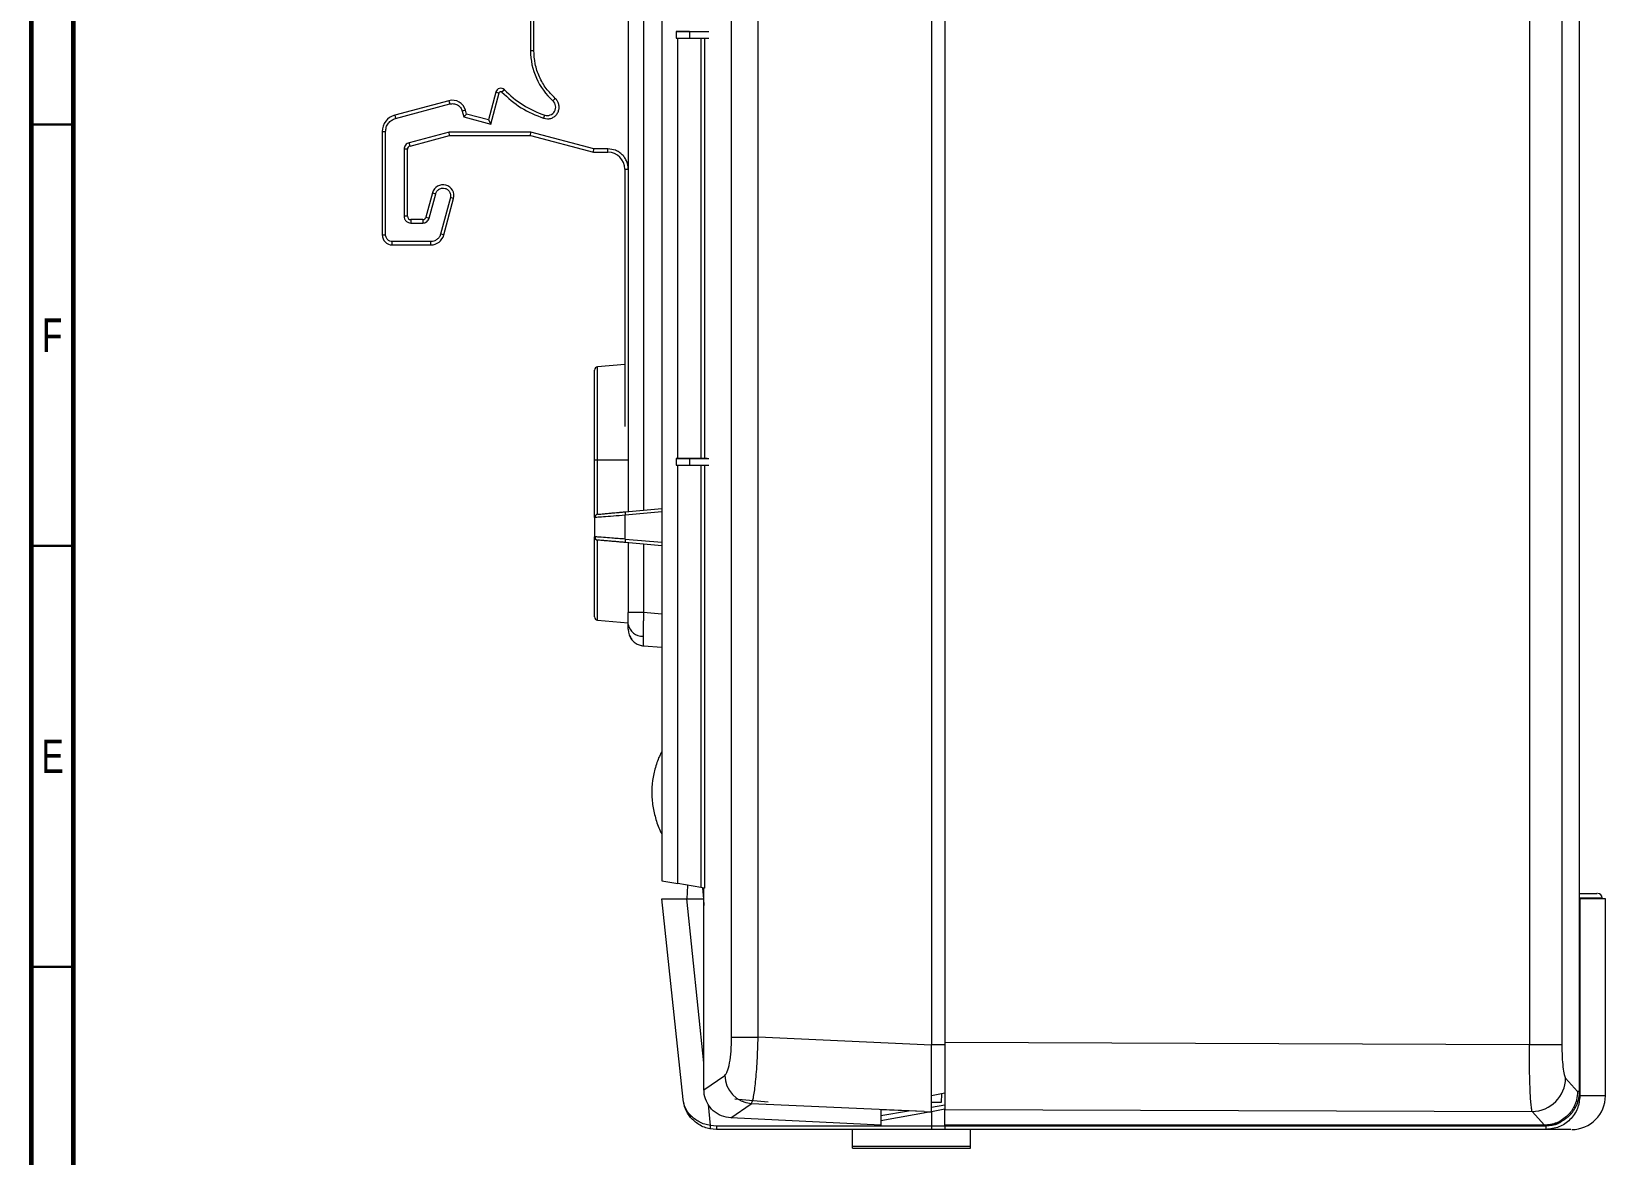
# Model space of a CAD drawing. Header units: millimetres. Extents: x 15 to 1184, y 5 to 836.
# Drawn here: x 15 to 201.8, y 198.2 to 331.5 of the extents above; entities that cross this region are included whole.
import ezdxf

# ---------------------------------------------------------------- set-up
doc = ezdxf.new("R2010")
doc.units = ezdxf.units.MM
doc.styles.add('SLDTEXTSTYLE0', font='TXT', dxfattribs={"width": 0.75})

msp = doc.modelspace()

# ---------------------------------------------------------------- linework, layer by layer
at = {"color": 7, "linetype": 'Continuous', "lineweight": 60}
for p, q in [((15, 5), (15, 836)), ((20, 10), (20, 831))]:
    msp.add_line(p, q, dxfattribs=at)
at = {"color": 7, "linetype": 'Continuous', "lineweight": 15}
for p, q in [((198.74, 205.7), (198.74, 504.7)), ((121.83, 499.19), (121.83, 211.2)), ((123.43, 498.89), (123.43, 211.51)), ((192.79, 499.13), (192.79, 211.27)), ((196.65, 499.13), (196.65, 211.27)), ((98.1, 212.15), (98.1, 498.25)), ((101.25, 212.15), (101.25, 498.25)), ((89.83, 479.67), (89.83, 230.73)), ((85.83, 430.59), (85.83, 274.55)), ((87.66, 430.69), (87.66, 274.71)), ((74.23, 343.51), (74.23, 329.27)), ((74.63, 329.27), (74.63, 343.21)), ((91.54, 331.54), (93.11, 331.54)), ((91.54, 331.54), (91.54, 331.54)), ((93.11, 331.54), (91.54, 331.54)), ((91.54, 331.54), (91.54, 330.74)), ((91.54, 330.74), (93.11, 330.74)), ((93.11, 331.54), (95.4, 331.54)), ((93.11, 331.54), (93.11, 330.74)), ((93.11, 330.74), (95.4, 330.74)), ((74.23, 329.27), (74.63, 329.27)), ((64.55, 323.32), (58.11, 321.6)), ((64.55, 323.32), (64.65, 322.93)), ((70.12, 324.35), (69.23, 321.04)), ((69.51, 320.55), (70.51, 324.25)), ((70.12, 324.35), (70.51, 324.25)), ((71.13, 324.62), (70.84, 324.34)), ((76.9, 323.3), (77.17, 323.6)), ((58.11, 321.6), (58.22, 321.21)), ((58.22, 321.21), (64.65, 322.93)), ((66.51, 322.19), (66.12, 322.09)), ((66.12, 322.09), (66.31, 321.41)), ((66.63, 321.73), (66.31, 321.41)), ((66.31, 321.41), (69.51, 320.55)), ((66.63, 321.73), (66.51, 322.19)), ((69.23, 321.04), (66.63, 321.73)), ((75.91, 321.61), (75.79, 321.23)), ((56.63, 319.66), (56.63, 307.4)), ((56.63, 319.66), (57.03, 319.66)), ((57.03, 307.4), (57.03, 319.66)), ((64.57, 319.6), (59.82, 318.33)), ((74.28, 319.6), (64.57, 319.6)), ((64.62, 319.2), (64.57, 319.6)), ((69.23, 321.04), (69.51, 320.55)), ((74.23, 319.2), (74.28, 319.6)), ((81.75, 317.6), (74.28, 319.6)), ((75.79, 321.23), (76.23, 321.16)), ((59.93, 317.94), (59.82, 318.33)), ((59.93, 317.94), (64.62, 319.2)), ((64.62, 319.2), (74.23, 319.2)), ((74.23, 319.2), (81.7, 317.2)), ((59.23, 317.55), (59.23, 309.6)), ((59.63, 317.55), (59.23, 317.55)), ((59.63, 309.6), (59.63, 317.55)), ((81.7, 317.2), (81.75, 317.6)), ((81.7, 317.2), (83.43, 317.2)), ((83.43, 317.6), (81.75, 317.6)), ((83.43, 317.2), (83.43, 317.6)), ((85.43, 315.2), (85.43, 284.66)), ((85.43, 315.2), (85.83, 315.2)), ((62.6, 312.37), (61.82, 309.49)), ((62.21, 309.39), (62.98, 312.27)), ((62.6, 312.37), (62.98, 312.27)), ((64.72, 311.81), (63.56, 307.49)), ((63.95, 307.38), (65.11, 311.7)), ((65.11, 311.7), (64.72, 311.81)), ((59.63, 309.6), (59.23, 309.6)), ((61.44, 309.2), (60.03, 309.2)), ((60.03, 309.2), (60.03, 308.8)), ((60.03, 308.8), (61.44, 308.8)), ((61.44, 309.2), (61.44, 308.8)), ((61.82, 309.49), (62.21, 309.39)), ((56.63, 307.4), (57.03, 307.4)), ((62.4, 306.6), (57.83, 306.6)), ((57.83, 306.2), (57.83, 306.6)), ((62.4, 306.2), (62.4, 306.6)), ((63.95, 307.38), (63.56, 307.49)), ((57.83, 306.2), (62.4, 306.2)), ((85.43, 292.01), (82.2, 291.73)), ((81.83, 280.7), (82.2, 280.7)), ((81.83, 273.83), (81.83, 280.7)), ((82.2, 274.23), (82.2, 280.7)), ((82.2, 280.7), (85.83, 280.7)), ((91.54, 280.84), (93.11, 280.84)), ((91.54, 280.84), (91.54, 280.84)), ((93.11, 280.84), (91.54, 280.84)), ((91.54, 280.84), (91.54, 280.04)), ((93.11, 280.84), (95.41, 280.84)), ((95.19, 280.84), (93.11, 280.84)), ((93.11, 280.84), (93.11, 280.04)), ((91.54, 280.04), (93.11, 280.04)), ((93.11, 280.04), (95.41, 280.04)), ((85.48, 274.52), (89.83, 274.9)), ((81.83, 273.83), (81.83, 271.56)), ((85.48, 271.28), (85.48, 274.12)), ((81.96, 271.55), (81.83, 271.56)), ((89.83, 270.5), (85.48, 270.88)), ((85.83, 270.85), (85.83, 262.57)), ((87.66, 270.69), (87.66, 262.57)), ((82.2, 261.67), (85.83, 261.35)), ((87.66, 262.57), (85.83, 262.57)), ((87.66, 258.59), (87.44, 258.62)), ((89.83, 258.4), (87.66, 258.59)), ((89.83, 230.73), (91.73, 230.39)), ((94.43, 229.92), (91.73, 230.39)), ((92.83, 228.6), (92.92, 230.18)), ((94.9, 229.83), (94.43, 229.92)), ((94.63, 229.88), (94.75, 228.6)), ((94.82, 205.92), (94.82, 229.85)), ((92.34, 204.78), (89.83, 228.6)), ((89.83, 228.6), (92.77, 228.6)), ((92.77, 228.6), (94.75, 228.6)), ((94.75, 228.6), (94.82, 227.8)), ((198.79, 228.6), (198.74, 228.6)), ((198.79, 228.6), (198.79, 205.2)), ((201.83, 228.6), (198.79, 228.6)), ((201.43, 228.6), (201.43, 228.7)), ((201.83, 205.2), (201.83, 228.6)), ((98.1, 212.15), (101.25, 212.15)), ((121.83, 211.2), (101.25, 212.15)), ((121.83, 203.29), (121.83, 211.2)), ((192.79, 211.27), (123.43, 211.51)), ((123.43, 211.51), (123.43, 203.58)), ((196.65, 211.27), (192.79, 211.27)), ((94.82, 205.92), (97.28, 207.63)), ((197.1, 207.3), (198.52, 205.7)), ((198.74, 205.7), (198.52, 205.7)), ((98.02, 202.58), (100.44, 204.26)), ((98.48, 204.84), (102.43, 204.5)), ((120.94, 203.32), (100.44, 204.26)), ((123.43, 205.52), (121.83, 205.2)), ((122.98, 204.4), (121.83, 204.41)), ((121.83, 203.85), (123.43, 204.12)), ((123.03, 205.44), (122.98, 204.4)), ((115.83, 201.7), (98.02, 202.58)), ((115.83, 203.53), (115.83, 201.7)), ((120.94, 203.32), (115.83, 203.53)), ((115.83, 202.85), (119.11, 203.4)), ((121.74, 203.29), (115.83, 202.22)), ((123.43, 203.6), (121.83, 203.31)), ((121.83, 203.29), (121.83, 201.6)), ((123.43, 203.58), (193.13, 203.34)), ((123.43, 201.7), (123.43, 203.58)), ((193.13, 203.34), (194.57, 201.7)), ((96.31, 201.2), (95.53, 201.28)), ((96.3, 201.6), (95.6, 201.67)), ((121.83, 201.6), (96.3, 201.6)), ((121.84, 201.2), (96.31, 201.2)), ((112.46, 199.24), (112.46, 201.2)), ((123.43, 201.6), (121.83, 201.6)), ((123.43, 201.2), (121.84, 201.2)), ((123.43, 201.6), (123.43, 201.7)), ((194.52, 201.7), (123.43, 201.7)), ((194.77, 201.6), (123.43, 201.6)), ((194.76, 201.2), (123.43, 201.2)), ((126.46, 199.24), (126.46, 201.2)), ((194.57, 201.7), (194.52, 201.7)), ((194.71, 201.7), (194.52, 201.7)), ((112.46, 198.99), (112.46, 199.24)), ((112.46, 199.24), (126.46, 199.24)), ((112.46, 198.99), (126.46, 198.99)), ((126.46, 198.99), (126.46, 199.24))]:
    msp.add_line(p, q, dxfattribs=at)
at = {"color": 8, "linetype": 'Continuous', "lineweight": 15}
for p, q in [((91.73, 280.84), (91.73, 330.74)), ((94.43, 330.74), (94.43, 280.84)), ((94.9, 330.74), (94.9, 280.84)), ((82.2, 280.7), (82.2, 291.73)), ((91.73, 230.39), (91.73, 280.04)), ((94.43, 280.04), (94.43, 229.92)), ((94.9, 280.04), (94.9, 229.83)), ((89.83, 274.5), (85.48, 274.12)), ((82.2, 261.67), (82.2, 271.17)), ((85.48, 271.28), (89.83, 270.9)), ((89.83, 262.38), (87.66, 262.57)), ((94.82, 209.13), (92.77, 228.6)), ((198.74, 228.7), (201.43, 228.7)), ((121.83, 211.3), (123.43, 211.3)), ((95.6, 201.67), (95.34, 204.18)), ((198.79, 205.2), (198.71, 205.2)), ((201.83, 205.2), (198.79, 205.2))]:
    msp.add_line(p, q, dxfattribs=at)
at = {"color": 7, "linetype": 'Continuous', "lineweight": 30}
for p, q in [((20, 320.5), (15, 320.5)), ((20, 270.5), (15, 270.5)), ((20, 220.5), (15, 220.5))]:
    msp.add_line(p, q, dxfattribs=at)
at = {"color": 7, "linetype": 'Continuous', "lineweight": 15}
for centre, radius, start, end in [((82.23, 329.27), 8, 180, 228.1897), ((64.96, 321.77), 1.6, 15, 105), ((70.7, 324.2), 0.6, 44.2344, 165), ((79.73, 332.99), 12, 224.2344, 251.4696), ((76.23, 322.56), 1, 251.4696, 48.1897), ((58.63, 319.66), 2, 105, 180), ((60.03, 317.55), 0.4, 105, 180), ((83.43, 315.2), 2, 0, 90), ((63.85, 312.04), 1.3, 345, 165), ((60.03, 309.6), 0.4, 180, 270), ((61.44, 309.6), 0.4, 270, 345), ((57.83, 307.4), 1.2, 180, 270), ((62.4, 307.8), 1.6, 270, 345), ((82.23, 291.33), 0.4, 95, 180), ((82.23, 273.83), 0.4, 95, 180), ((86.64, 274.32), 1.17, 170.1973, 189.8027), ((82.23, 271.56), 0.4, 180, 265), ((86.64, 271.08), 1.17, 170.1973, 189.8027), ((82.23, 262.06), 0.4, 180, 265), ((87.51, 261.46), 1.7, 190.0153, 272.666), ((87.83, 260.58), 2, 180, 218.085), ((200.93, 228.7), 0.5, 0, 90), ((100.74, 207.71), 3.45, 181.2415, 265.1357), ((193.06, 207.38), 4.04, 271.0709, 358.8904), ((197.83, 205.2), 4, 270, 0), ((99.38, 200.81), 3.88, 167.2833, 173.1686), ((100.13, 201.5), 3.83, 178.5046, 184.4944), ((190.95, 201.5), 3.83, 355.5056, 1.4954)]:
    msp.add_arc(centre, radius, start, end, dxfattribs=at)
for centre, major_axis, ratio, start_param, end_param in [((90.59, 212.66), (228.36, -10.53), 0.034995, 4.847304, 4.851247), ((121.84, 201.6), (0, 0.4), 0.013091, 1.570796, 3.141593), ((123.43, 201.6), (0, 0.4), 0.013091, 3.141593, 4.712389)]:
    msp.add_ellipse(centre, major_axis=major_axis, ratio=ratio, start_param=start_param, end_param=end_param, dxfattribs=at)
for points, knots in [([(77.17, 323.6), (76.79, 323.98), (76.04, 324.73), (75.25, 326.14), (74.73, 327.67), (74.66, 328.74), (74.63, 329.27)], [0, 0, 0, 0, 0.247216, 0.5, 0.752784, 1, 1, 1, 1]), ([(70.51, 324.25), (70.51, 324.27), (70.53, 324.31), (70.58, 324.36), (70.63, 324.39), (70.68, 324.4), (70.7, 324.4)], [0, 0, 0, 0, 0.248452, 0.499833, 0.748481, 1, 1, 1, 1]), ([(76.23, 321.16), (76.37, 321.17), (76.65, 321.19), (77.04, 321.39), (77.35, 321.68), (77.56, 322.05), (77.65, 322.47), (77.61, 322.89), (77.46, 323.29), (77.26, 323.5), (77.17, 323.6)], [0, 0, 0, 0, 0.124913, 0.249992, 0.374826, 0.499992, 0.624826, 0.749992, 0.874913, 1, 1, 1, 1]), ([(64.65, 322.93), (64.8, 322.96), (65.04, 322.99), (65.34, 322.92), (65.57, 322.82), (65.77, 322.68), (65.98, 322.45), (66.07, 322.23), (66.12, 322.09)], [0, 0, 0, 0, 0.239443, 0.369436, 0.5, 0.629993, 0.760557, 1, 1, 1, 1]), ([(57.03, 319.66), (57.05, 319.83), (57.08, 320.18), (57.34, 320.65), (57.73, 321.03), (58.06, 321.15), (58.22, 321.21)], [0, 0, 0, 0, 0.243185, 0.5, 0.756815, 1, 1, 1, 1]), ([(59.82, 318.33), (59.74, 318.3), (59.58, 318.24), (59.39, 318.05), (59.25, 317.82), (59.24, 317.64), (59.23, 317.55)], [0, 0, 0, 0, 0.249179, 0.499911, 0.749187, 1, 1, 1, 1]), ([(85.83, 315.2), (85.8, 315.5), (85.75, 315.97), (85.45, 316.53), (85.14, 316.91), (84.76, 317.22), (84.2, 317.52), (83.73, 317.57), (83.43, 317.6)], [0, 0, 0, 0, 0.239443, 0.369579, 0.5, 0.630136, 0.760557, 1, 1, 1, 1]), ([(62.98, 312.27), (63.02, 312.38), (63.09, 312.54), (63.25, 312.71), (63.4, 312.82), (63.57, 312.9), (63.8, 312.95), (64.09, 312.93), (64.35, 312.8), (64.53, 312.64), (64.64, 312.49), (64.71, 312.32), (64.77, 312.09), (64.74, 311.92), (64.72, 311.81)], [0, 0, 0, 0, 0.119721, 0.18467, 0.25, 0.314949, 0.380279, 0.5, 0.619721, 0.68467, 0.75, 0.814949, 0.880279, 1, 1, 1, 1]), ([(59.23, 309.6), (59.24, 309.5), (59.26, 309.34), (59.36, 309.16), (59.46, 309.03), (59.59, 308.93), (59.78, 308.83), (59.93, 308.81), (60.03, 308.8)], [0, 0, 0, 0, 0.239444, 0.36822, 0.499999, 0.628777, 0.760556, 1, 1, 1, 1]), ([(61.44, 308.8), (61.52, 308.81), (61.7, 308.82), (61.93, 308.95), (62.12, 309.14), (62.18, 309.31), (62.21, 309.39)], [0, 0, 0, 0, 0.249179, 0.499911, 0.749187, 1, 1, 1, 1]), ([(57.83, 306.6), (57.73, 306.61), (57.58, 306.63), (57.39, 306.72), (57.26, 306.83), (57.16, 306.96), (57.06, 307.14), (57.04, 307.3), (57.03, 307.4)], [0, 0, 0, 0, 0.239444, 0.36822, 0.499999, 0.628777, 0.760556, 1, 1, 1, 1]), ([(63.56, 307.49), (63.52, 307.36), (63.43, 307.12), (63.14, 306.83), (62.79, 306.63), (62.53, 306.61), (62.4, 306.6)], [0, 0, 0, 0, 0.249296, 0.500146, 0.756886, 1, 1, 1, 1]), ([(81.83, 280.7), (81.83, 280.83), (81.83, 281.09), (81.83, 281.48), (81.83, 281.86), (81.83, 282.25), (81.83, 282.84), (81.83, 283.64), (81.83, 284.63), (81.83, 285.6), (81.83, 286.85), (81.83, 288.27), (81.83, 289.43), (81.83, 290.16), (81.83, 290.6), (81.83, 290.93), (81.83, 291.14), (81.83, 291.26), (81.83, 291.32), (81.83, 291.33), (81.83, 291.33)], [0, 0, 0, 0, 0.023334, 0.046626, 0.069908, 0.09321, 0.116565, 0.178297, 0.240092, 0.304398, 0.368768, 0.500006, 0.631244, 0.69555, 0.759919, 0.821651, 0.883446, 0.922308, 0.96111, 1, 1, 1, 1]), ([(85.48, 274.12), (84.99, 274.08), (84.51, 274.04), (83.62, 273.97), (83.22, 273.94), (82.55, 273.89), (82.28, 273.87), (81.92, 273.84), (81.83, 273.83), (81.83, 273.83)], [0, 0, 0, 0, 0.25, 0.25, 0.5, 0.5, 0.75, 0.75, 1, 1, 1, 1]), ([(82.06, 274.19), (82.03, 274.17), (81.96, 274.13), (81.88, 274.01), (81.89, 273.91), (81.9, 273.84)], [0, 0, 0, 0, 0.246597, 0.498418, 1, 1, 1, 1]), ([(82.2, 274.23), (82.2, 274.23), (82.2, 274.23), (82.23, 274.23), (82.28, 274.24), (82.34, 274.24), (82.47, 274.25), (82.71, 274.27), (83.13, 274.31), (83.64, 274.36), (84.16, 274.4), (84.64, 274.44), (85.06, 274.48), (85.34, 274.51), (85.48, 274.52)], [0, 0, 0, 0, 0.048389, 0.096421, 0.144348, 0.19242, 0.240888, 0.370033, 0.499458, 0.628781, 0.758389, 0.839058, 0.91921, 1, 1, 1, 1]), ([(81.83, 262.06), (81.83, 262.07), (81.83, 262.07), (81.83, 262.1), (81.83, 262.15), (81.83, 262.23), (81.83, 262.32), (81.83, 262.43), (81.83, 262.56), (81.83, 262.78), (81.83, 263.1), (81.83, 263.57), (81.83, 264.13), (81.83, 264.78), (81.83, 265.49), (81.83, 266.27), (81.83, 267.1), (81.83, 267.95), (81.83, 268.83), (81.83, 269.72), (81.83, 270.63), (81.83, 271.25), (81.83, 271.56)], [0, 0, 0, 0, 0.030368, 0.060562, 0.090641, 0.120665, 0.150693, 0.180786, 0.211001, 0.241399, 0.305438, 0.369545, 0.434754, 0.500029, 0.565238, 0.630513, 0.694553, 0.75866, 0.81922, 0.879312, 0.939414, 1, 1, 1, 1]), ([(81.9, 271.56), (81.89, 271.49), (81.88, 271.38), (81.96, 271.26), (82.03, 271.22), (82.06, 271.2)], [0, 0, 0, 0, 0.501582, 0.753403, 1, 1, 1, 1]), ([(85.48, 270.88), (85.4, 270.89), (85.23, 270.9), (84.97, 270.92), (84.73, 270.94), (84.48, 270.97), (84.11, 271), (83.64, 271.04), (83.13, 271.08), (82.71, 271.12), (82.44, 271.14), (82.29, 271.16), (82.21, 271.17), (82.2, 271.17), (82.2, 271.17)], [0, 0, 0, 0, 0.048571, 0.096778, 0.144869, 0.193094, 0.241698, 0.371112, 0.50063, 0.629861, 0.7592, 0.839632, 0.91951, 1, 1, 1, 1]), ([(87.66, 262.57), (87.65, 262.48), (87.65, 262.3), (87.64, 262.03), (87.63, 261.77), (87.62, 261.51), (87.61, 261.26), (87.6, 261.01), (87.6, 260.78), (87.59, 260.55), (87.59, 260.34), (87.59, 260.13), (87.59, 259.94), (87.59, 259.82), (87.59, 259.76)], [0, 0, 0, 0, 0.087521, 0.174277, 0.260269, 0.345499, 0.429966, 0.513673, 0.59662, 0.678809, 0.76024, 0.840915, 0.920834, 1, 1, 1, 1]), ([(85.96, 259.88), (86.04, 259.71), (86.2, 259.36), (86.62, 258.96), (87.11, 258.69), (87.47, 258.64), (87.64, 258.61)], [0, 0, 0, 0, 0.254843, 0.513101, 0.764394, 1, 1, 1, 1]), ([(87.59, 259.76), (87.59, 259.7), (87.59, 259.57), (87.59, 259.4), (87.59, 259.24), (87.6, 259.1), (87.6, 258.97), (87.61, 258.85), (87.61, 258.76), (87.62, 258.69), (87.63, 258.63), (87.65, 258.6), (87.65, 258.59), (87.66, 258.59)], [0, 0, 0, 0, 0.0864, 0.173698, 0.261894, 0.350991, 0.44099, 0.531892, 0.623699, 0.716412, 0.810032, 0.904561, 1, 1, 1, 1]), ([(89.83, 246.07), (89.76, 245.93), (89.42, 245.34), (89.03, 244.18), (88.68, 242.62), (88.59, 241), (88.74, 239.38), (89.16, 237.8), (89.54, 236.75), (89.83, 236.28), (89.83, 236.28)], [0, 0, 0, 0, 0.045785, 0.20142, 0.358491, 0.516728, 0.676029, 0.836443, 0.998202, 1, 1, 1, 1]), ([(198.74, 229.2), (199.13, 229.2), (200.21, 229.2), (200.89, 229.2), (200.83, 229.2), (200.81, 229.2)], [0, 0, 0, 0, 0.2668167, 0.7554861, 1, 1, 1, 1]), ([(97.28, 207.63), (97.39, 207.75), (97.6, 207.99), (97.87, 209.04), (98.06, 210.47), (98.08, 211.59), (98.1, 212.15)], [0, 0, 0, 0, 0.250106, 0.500026, 0.749872, 1, 1, 1, 1]), ([(100.44, 204.26), (100.49, 204.36), (100.58, 204.53), (100.72, 205.11), (100.84, 205.87), (100.96, 206.87), (101.06, 208.03), (101.18, 209.76), (101.22, 211.2), (101.25, 212.15)], [0, 0, 0, 0, 0.13323, 0.250215, 0.379193, 0.500332, 0.628349, 0.754409, 1, 1, 1, 1]), ([(193.13, 203.34), (193.11, 203.4), (193.08, 203.52), (193.03, 203.84), (192.98, 204.3), (192.93, 204.98), (192.88, 205.99), (192.84, 207.17), (192.8, 208.91), (192.79, 210.33), (192.79, 211.27)], [0, 0, 0, 0, 0.097098, 0.18055, 0.25035, 0.381028, 0.500461, 0.63076, 0.757593, 1, 1, 1, 1]), ([(196.65, 211.27), (196.65, 210.79), (196.67, 209.82), (196.77, 208.57), (196.92, 207.64), (197.04, 207.41), (197.1, 207.3)], [0, 0, 0, 0, 0.250125, 0.499999, 0.749954, 1, 1, 1, 1]), ([(98.02, 202.58), (97.64, 202.63), (96.88, 202.75), (95.89, 203.38), (95.18, 204.28), (94.85, 205.18), (94.83, 205.74), (94.82, 205.92)], [0, 0, 0, 0, 0.224848, 0.449849, 0.671321, 0.890238, 1, 1, 1, 1]), ([(198.52, 205.7), (198.5, 205.38), (198.45, 204.77), (198.08, 203.79), (197.51, 202.97), (196.75, 202.36), (195.84, 201.85), (195.07, 201.76), (194.57, 201.7)], [0, 0, 0, 0, 0.155337, 0.290654, 0.50041, 0.631155, 0.758173, 1, 1, 1, 1]), ([(198.73, 205.31), (198.73, 205.38), (198.74, 205.51), (198.74, 205.63), (198.74, 205.7)], [0, 0, 0, 0, 0.499419, 1, 1, 1, 1]), ([(95.6, 201.67), (95.37, 201.72), (94.89, 201.81), (94.04, 202.18), (93.19, 202.83), (92.54, 203.76), (92.4, 204.44), (92.34, 204.78)], [0, 0, 0, 0, 0.1215365, 0.2511387, 0.5008434, 0.7507568, 1, 1, 1, 1]), ([(95.53, 201.28), (95.31, 201.33), (94.84, 201.45), (94.01, 201.88), (93.18, 202.61), (92.55, 203.65), (92.41, 204.4), (92.34, 204.78)], [0, 0, 0, 0, 0.1201218, 0.2507259, 0.500135, 0.7498691, 1, 1, 1, 1]), ([(194.71, 201.7), (194.78, 201.7), (194.98, 201.7), (195.31, 201.74), (195.69, 201.81), (196, 201.9), (196.31, 202.02), (196.6, 202.16), (196.94, 202.36), (197.2, 202.55), (197.45, 202.76), (197.69, 202.99), (197.94, 203.28), (198.12, 203.56), (198.3, 203.86), (198.46, 204.2), (198.58, 204.56), (198.67, 204.93), (198.7, 205.16), (198.73, 205.31)], [0, 0, 0, 0, 0.033977, 0.101264, 0.166856, 0.231124, 0.265104, 0.3324, 0.398004, 0.462289, 0.496136, 0.563172, 0.628526, 0.692569, 0.73031, 0.806162, 0.882588, 0.921026, 1, 1, 1, 1]), ([(198.79, 205.2), (198.73, 204.69), (198.65, 203.91), (198.14, 202.98), (197.47, 202.16), (196.34, 201.38), (195.29, 201.26), (194.76, 201.2)], [0, 0, 0, 0, 0.2427348, 0.3697804, 0.5003011, 0.7496085, 1, 1, 1, 1]), ([(197.71, 201.2), (197.73, 201.2), (197.8, 201.2), (196.91, 201.2), (195.48, 201.2), (194.76, 201.2)], [0, 0, 0, 0, 0.20008, 0.599954, 1, 1, 1, 1])]:
    msp.add_open_spline(points, degree=3, knots=knots, dxfattribs=at)
for points in [[(70.7, 324.4), (70.73, 324.4), (70.78, 324.39), (70.82, 324.36), (70.84, 324.34)], [(70.84, 324.34), (71.57, 323.67), (73.04, 322.34), (74.87, 321.6), (75.79, 321.23)], [(85.83, 261.16), (85.83, 261.53), (85.83, 262.05), (85.83, 262.57)], [(85.83, 260.58), (85.83, 260.58), (85.83, 260.79), (85.83, 261.16)]]:
    msp.add_open_spline(points, degree=3, dxfattribs=at)
at = {"color": 8, "linetype": 'Continuous', "lineweight": 15}
for points, knots in [([(85.48, 271.28), (85.19, 271.3), (84.64, 271.34), (83.73, 271.41), (82.79, 271.49), (82.09, 271.54), (81.99, 271.55), (81.96, 271.55)], [0, 0, 0, 0, 0.16914, 0.320301, 0.56782, 0.857275, 1, 1, 1, 1]), ([(196.62, 202.17), (196.47, 202.06), (195.94, 201.67), (195.26, 201.63), (194.77, 201.6)], [0, 0, 0, 0, 0.279377, 1, 1, 1, 1])]:
    msp.add_open_spline(points, degree=3, knots=knots, dxfattribs=at)

# ---------------------------------------------------------------- texts
at = {"color": 7, "linetype": 'Continuous', "lineweight": 0, "char_height": 3.97, "attachment_point": 2, "style": 'SLDTEXTSTYLE0'}
for s, insert in [('F', (17.46, 297.47)), ('E', (17.51, 247.47))]:
    msp.add_mtext(s, dxfattribs=dict(at, insert=insert))

doc.saveas('drawing.dxf')
